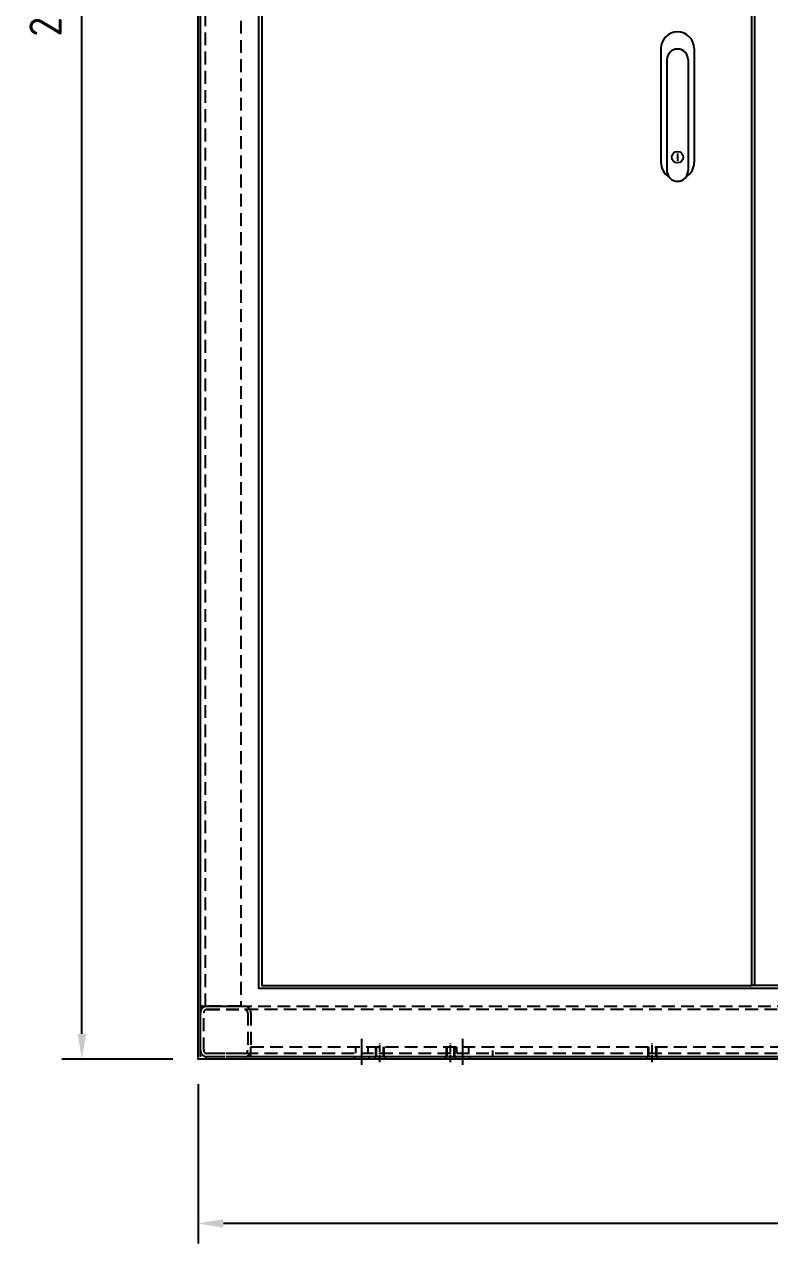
# Model space of a CAD drawing. Header units: millimetres. Extents: x -8980 to 16421, y 0 to 6237.
# Drawn here: x 2643 to 3381, y 1455 to 2664 of the extents above; entities that cross this region are included whole.
import ezdxf

# ---------------------------------------------------------------- set-up
doc = ezdxf.new("R2010")
doc.units = ezdxf.units.MM
for name, pattern in [('CENTER', [50.8, 31.75, -6.35, 6.35, -6.35]), ('CENTER1', [10, 7, -1, 1, -1]), ('HIDDEN', [9.525, 6.35, -3.175]), ('HIDDENX2', [19.05, 12.7, -6.35])]:
    doc.linetypes.add(name, pattern=pattern)
for name, color, linetype in [('CENTER', 1, 'CENTER'), ('CL', 1, 'CENTER'), ('HL', 2, 'HIDDEN')]:
    doc.layers.add(name, color=color, linetype=linetype)
doc.styles.get("Standard").update_dxf_attribs({"font": 'ISOCP.SHX', "bigfont": 'WHGTXT.SHX'})
doc.dimstyles.new('PS-10', dxfattribs={"dimscale": 10, "dimtxt": 3.2, "dimasz": 2.5, "dimexe": 2, "dimexo": 2.5, "dimgap": 2, "dimtad": 1, "dimtoh": 1, "dimrnd": 0.05, "dimzin": 12, "dimdsep": 46, "dimtxsty": 'Standard', "dimcen": 0, "dimclrt": 2, "dimazin": 3, "dimtfac": 1, "dimtofl": 0, "dimtmove": 0, "dimatfit": 3, "dimfxl": 0, "dimtolj": 1, "dimtzin": 0, "dimarcsym": 0})

# ---------------------------------------------------------------- blocks, each defined once
blk = doc.blocks.new('*D275')
at = {"color": 0, "lineweight": -2}
for p, q in [((2815, 1613.1), (2815, 1455.2)), ((4115, 1613.1), (4115, 1455.2)), ((4090, 1475.2), (2840, 1475.2))]:
    blk.add_line(p, q, dxfattribs=at)
at = {"color": 0}
for points in [[(2840, 1479.4), (2840, 1471), (2815, 1475.2)], [(4090, 1479.4), (4090, 1471), (4115, 1475.2)]]:
    blk.add_solid(points, dxfattribs=at)
at = {"layer": 'DEFPOINTS', "color": 0}
for p in [(2815, 1638.1, 0), (4115, 1638.1, 0), (2815, 1475.2)]:
    blk.add_point(p, dxfattribs=at)
at = {"color": 2, "insert": (3465, 1511.2), "char_height": 32, "attachment_point": 5}
blk.add_mtext('\\A1;1300', dxfattribs=at)
blk = doc.blocks.new('*D277')
at = {"color": 0, "lineweight": -2}
for p, q in [((2790, 3738.1), (2679.8, 3738.1)), ((2699.8, 1663.1), (2699.8, 3713.1)), ((2790, 1638.1), (2679.8, 1638.1))]:
    blk.add_line(p, q, dxfattribs=at)
at = {"color": 0}
for points in [[(2695.7, 3713.1), (2704, 3713.1), (2699.8, 3738.1)], [(2695.7, 1663.1), (2704, 1663.1), (2699.8, 1638.1)]]:
    blk.add_solid(points, dxfattribs=at)
at = {"layer": 'DEFPOINTS', "color": 0}
for p in [(2699.8, 3738.1), (2815, 3738.1, 0), (2815, 1638.1, 0)]:
    blk.add_point(p, dxfattribs=at)
at = {"color": 2, "insert": (2663.8, 2688.1), "char_height": 32, "attachment_point": 5, "rotation": 90}
blk.add_mtext('\\A1;2100', dxfattribs=at)

msp = doc.modelspace()

# ---------------------------------------------------------------- linework, layer by layer
at = {"color": 2, "linetype": 'HIDDENX2'}
for p, q in [((2822.332, 1690.397, 0), (2822.332, 3695.797, 0)), ((4112.732, 1687.197, 0), (2817.332, 1687.197, 0)), ((4112.732, 1643.597, 0), (2817.332, 1643.597, 0)), ((2990.032, 1638.097, 0), (2990.032, 1640.397, 0)), ((3000.032, 1638.097, 0), (3000.032, 1640.397, 0)), ((3060.032, 1638.097, 0), (3060.032, 1640.397, 0)), ((3070.032, 1638.097, 0), (3070.032, 1640.397, 0)), ((3260.032, 1638.097, 0), (3260.032, 1640.397, 0)), ((3270.032, 1638.097, 0), (3270.032, 1640.397, 0))]:
    msp.add_line(p, q, dxfattribs=at)
for p, q in [((3273.532, 2639.597, 0), (3273.532, 2526.597, 0)), ((3273.532, 2639.597, 0), (3273.532, 2526.597, 0)), ((3306.532, 2639.597, 0), (3306.532, 2526.597, 0)), ((3306.532, 2639.597, 0), (3306.532, 2526.597, 0)), ((3279.532, 2628.597, 0), (3279.532, 2518.597, 0)), ((3279.532, 2628.597, 0), (3279.532, 2518.597, 0)), ((3300.532, 2628.597, 0), (3300.532, 2518.597, 0)), ((3300.532, 2628.597, 0), (3300.532, 2518.597, 0)), ((3290.032, 2535.549, 0), (3290.032, 2528.195, 0)), ((3290.032, 2535.549, 0), (3290.032, 2528.195, 0)), ((3366.532, 1711.097, 0), (3363.532, 1711.097, 0))]:
    msp.add_line(p, q)
at = {"color": 3, "elevation": 0}
for points in [[(2815.032, 3738.097), (4115.032, 3738.097), (4115.032, 1638.097), (2815.032, 1638.097)], [(2875.032, 3668.097), (4055.032, 3668.097), (4055.032, 1708.097), (2875.032, 1708.097)], [(3363.532, 3665.097), (2878.032, 3665.097), (2878.032, 1711.097), (3363.532, 1711.097)], [(4052.032, 1711.097), (3366.532, 1711.097), (3366.532, 3665.097), (4052.032, 3665.097)]]:
    msp.add_lwpolyline(points, close=True, dxfattribs=at)
at = {"color": 2, "linetype": 'HIDDENX2', "elevation": 0}
for points in [[(2817.332, 3735.797), (4112.732, 3735.797), (4112.732, 1640.397), (2817.332, 1640.397)], [(2857.332, 3695.797), (2857.332, 1690.397), (2817.332, 1690.397), (2817.332, 3695.797)], [(2817.332, 1690.397), (4112.732, 1690.397), (4112.732, 1640.397), (2817.332, 1640.397)], [(2867.332, 1650.397), (4062.732, 1650.397), (4062.732, 1640.397), (2867.332, 1640.397)]]:
    msp.add_lwpolyline(points, close=True, dxfattribs=at)
for points in [[(2817.332, 1683.997, -0.41421356), (2823.732, 1690.397), (2860.932, 1690.397, -0.41421356), (2867.332, 1683.997), (2867.332, 1646.797, -0.41421356), (2860.932, 1640.397), (2823.732, 1640.397, -0.41421356), (2817.332, 1646.797)], [(2820.532, 1683.997, -0.41421356), (2823.732, 1687.197), (2860.932, 1687.197, -0.41421356), (2864.132, 1683.997), (2864.132, 1646.797, -0.41421356), (2860.932, 1643.597), (2823.732, 1643.597, -0.41421356), (2820.532, 1646.797)]]:
    msp.add_lwpolyline(points, format="xyb", close=True, dxfattribs=at)
for points in [[(2991.032, 1640.397), (2991.032, 1650.397)], [(2991.709, 1640.397), (2991.709, 1650.397)], [(2998.356, 1650.397), (2998.356, 1640.397)], [(2999.032, 1650.397), (2999.032, 1640.397)], [(3061.032, 1640.397), (3061.032, 1650.397)], [(3061.709, 1640.397), (3061.709, 1650.397)], [(3068.356, 1650.397), (3068.356, 1640.397)], [(3069.032, 1650.397), (3069.032, 1640.397)], [(3261.032, 1640.397), (3261.032, 1650.397)], [(3261.709, 1640.397), (3261.709, 1650.397)], [(3268.356, 1650.397), (3268.356, 1640.397)], [(3269.032, 1650.397), (3269.032, 1640.397)]]:
    msp.add_lwpolyline(points, dxfattribs=at)
msp.add_circle((3290.032, 2531.872, 0), 5.677)
msp.add_circle((3290.032, 2531.872, 0), 5.677)
for centre, radius, start, end in [((3290.032, 2639.597, 0), 16.5, 0, 180), ((3290.032, 2639.597, 0), 16.5, 0, 180), ((3290.032, 2628.597, 0), 10.5, 0, 180), ((3290.032, 2628.597, 0), 10.5, 0, 180), ((3290.032, 2526.597, 0), 16.5, 180, 238.877104), ((3290.032, 2526.597, 0), 16.5, 180, 238.877104), ((3290.032, 2526.597, 0), 16.5, 301.122896, 0), ((3290.032, 2526.597, 0), 16.5, 301.122896, 0), ((3290.032, 2518.597, 0), 10.5, 180, 0), ((3290.032, 2518.597, 0), 10.5, 180, 0)]:
    msp.add_arc(centre, radius, start, end)
at = {"layer": 'CENTER', "color": 1, "linetype": 'CENTER1'}
for p, q in [((2995.032, 1635.097, 0), (2995.032, 1653.397, 0)), ((3065.032, 1635.097, 0), (3065.032, 1653.397, 0)), ((3265.032, 1635.097, 0), (3265.032, 1653.397, 0))]:
    msp.add_line(p, q, dxfattribs=at)
at = {"layer": 'CL'}
for p, q in [((2977.032, 1658.089, 0), (2977.032, 1632.315, 0)), ((3077.032, 1658.089, 0), (3077.032, 1632.315, 0))]:
    msp.add_line(p, q, dxfattribs=at)
at = {"layer": 'HL'}
for p, q in [((2971.032, 1650.397, 0), (2971.032, 1640.397, 0)), ((2983.032, 1650.397, 0), (2983.032, 1640.397, 0)), ((3071.032, 1650.397, 0), (3071.032, 1640.397, 0)), ((3083.032, 1650.397, 0), (3083.032, 1640.397, 0)), ((3107.032, 1640.397, 0), (3107.032, 1650.397, 0)), ((2970.032, 1640.397, 0), (2970.032, 1638.097, 0)), ((2984.032, 1640.397, 0), (2984.032, 1638.097, 0)), ((3070.032, 1640.397, 0), (3070.032, 1638.097, 0)), ((3084.032, 1640.397, 0), (3084.032, 1638.097, 0))]:
    msp.add_line(p, q, dxfattribs=at)

# ---------------------------------------------------------------- dimensions: what is measured, and where the dimension line sits
dim = msp.add_linear_dim(base=(2699.85, 3738.097, 0), p1=(2815.032, 1638.097, 0), p2=(2815.032, 3738.097, 0), angle=90, dimstyle='PS-10')
dim.commit()
dim.dimension.update_dxf_attribs({"geometry": '*D277', "text_midpoint": (2663.846, 2688.097, 0)})
dim = msp.add_linear_dim(base=(2815.032, 1475.21, 0), p1=(4115.032, 1638.097, 0), p2=(2815.032, 1638.097, 0), dimstyle='PS-10')
dim.commit()
dim.dimension.update_dxf_attribs({"geometry": '*D275', "text_midpoint": (3465.032, 1511.21, 0)})

doc.saveas('drawing.dxf')
